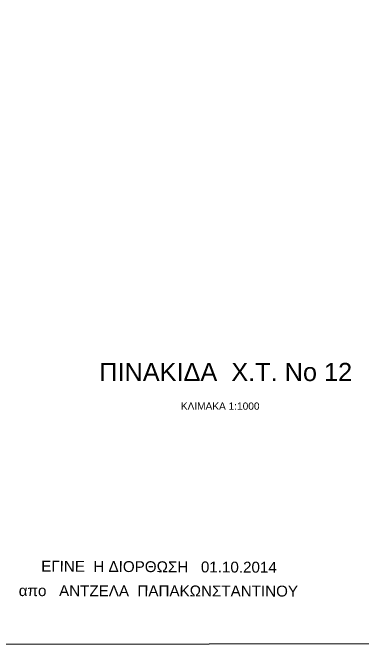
# Model space of a CAD drawing. Header units: millimetres. Extents: x 1421 to 13344, y 800 to 1949.
# Drawn here: x 12888.4 to 13081.7, y 877.4 to 1226.1 of the extents above; entities that cross this region are included whole.
import ezdxf

# ---------------------------------------------------------------- set-up
doc = ezdxf.new("R2010")
doc.units = ezdxf.units.MM
doc.layers.add('Επιγραφές - Σχήματα', color=7, linetype='Continuous')
doc.layers.add('Υπόβαθρο ΔΕΗ', color=7, linetype='Continuous')
doc.styles.add('arial', font='ARIAL.TTF')
doc.styles.get("Standard").update_dxf_attribs({"font": 'ARIAL.TTF'})

msp = doc.modelspace()

# ---------------------------------------------------------------- linework, layer by layer
at = {"layer": 'Υπόβαθρο ΔΕΗ'}
msp.add_lwpolyline([(12852.13968, 1876.87501), (13343.51529, 1866.85105), (13334.78788, 877.85302), (12828.1383, 877.43934)], dxfattribs=at)

# ---------------------------------------------------------------- texts
at = {"ltscale": 40, "char_height": 6, "width": 256.0155473, "attachment_point": 1, "style": 'arial'}
for s, insert, rotation in [('ΕΓΙΝΕ  Η ΔΙΟΡΘΩΣΗ   01.10.2014', (12904.25228, 923.60006), 359.7283813), ('απο   ΑΝΤΖΕΛΑ  ΠΑΠΑΚΩΝΣΤΑΝΤΙΝΟΥ', (12891.83836, 910.0939), 359.9033316)]:
    msp.add_mtext(s, dxfattribs=dict(at, insert=insert, rotation=rotation))
at = {"layer": 'Επιγραφές - Σχήματα', "ltscale": 10, "width": 315.0360996, "attachment_point": 1}
for s, insert, char_height in [('ΠΙΝΑΚΙΔΑ  Χ.Τ. Νο 12', (12936.32752, 1032.80174), 10), ('ΚΛΙΜΑΚΑ 1:1000', (12981.40927, 1010.95528), 4)]:
    msp.add_mtext(s, dxfattribs=dict(at, insert=insert, char_height=char_height))

doc.saveas('drawing.dxf')
